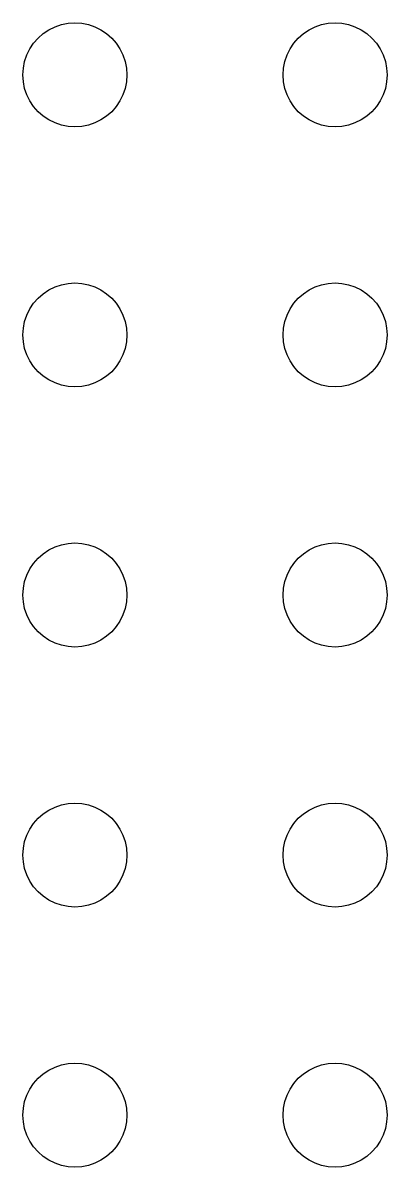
# Model space of a CAD drawing. Header units: metres. Extents: x -149 to 149, y -149 to 149.
# Drawn here: x -70.5 to -49.5, y -70.5 to -4.5 of the extents above; entities that cross this region are included whole.
import ezdxf

# ---------------------------------------------------------------- set-up
doc = ezdxf.new("R2010")
doc.units = ezdxf.units.M

msp = doc.modelspace()

# ---------------------------------------------------------------- linework, layer by layer
for p, q in [((-68.648, -4.72835), (-68.2765, -4.60222)), ((-68.2765, -4.60222), (-67.8916, -4.52567)), ((-67.8916, -4.52567), (-67.5, -4.5)), ((-67.5, -4.5), (-67.1084, -4.52567)), ((-67.1084, -4.52567), (-66.7235, -4.60222)), ((-66.7235, -4.60222), (-66.3519, -4.72835)), ((-53.648, -4.72835), (-53.2765, -4.60222)), ((-53.2765, -4.60222), (-52.8916, -4.52567)), ((-52.8916, -4.52567), (-52.5, -4.5)), ((-52.5, -4.5), (-52.1084, -4.52567)), ((-52.1084, -4.52567), (-51.7235, -4.60222)), ((-51.7235, -4.60222), (-51.3519, -4.72835)), ((-69.6213, -5.37868), (-69.3263, -5.11993)), ((-69.3263, -5.11993), (-69, -4.90192)), ((-69, -4.90192), (-68.648, -4.72835)), ((-66.3519, -4.72835), (-66, -4.90192)), ((-66, -4.90192), (-65.6737, -5.11993)), ((-65.6737, -5.11993), (-65.3787, -5.37868)), ((-54.6213, -5.37868), (-54.3263, -5.11993)), ((-54.3263, -5.11993), (-54, -4.90192)), ((-54, -4.90192), (-53.648, -4.72835)), ((-51.3519, -4.72835), (-51, -4.90192)), ((-51, -4.90192), (-50.6737, -5.11993)), ((-50.6737, -5.11993), (-50.3787, -5.37868)), ((-70.0981, -6), (-69.8801, -5.67371)), ((-69.8801, -5.67371), (-69.6213, -5.37868)), ((-65.3787, -5.37868), (-65.1199, -5.67371)), ((-65.1199, -5.67371), (-64.9019, -6)), ((-55.0981, -6), (-54.8801, -5.67371)), ((-54.8801, -5.67371), (-54.6213, -5.37868)), ((-50.3787, -5.37868), (-50.1199, -5.67371)), ((-50.1199, -5.67371), (-49.9019, -6)), ((-70.3978, -6.72354), (-70.2716, -6.35194)), ((-70.2716, -6.35194), (-70.0981, -6)), ((-64.9019, -6), (-64.7284, -6.35194)), ((-64.7284, -6.35194), (-64.6022, -6.72354)), ((-55.3978, -6.72354), (-55.2716, -6.35194)), ((-55.2716, -6.35194), (-55.0981, -6)), ((-49.9019, -6), (-49.7284, -6.35194)), ((-49.7284, -6.35194), (-49.6022, -6.72354)), ((-70.5, -7.5), (-70.4743, -7.10841)), ((-70.4743, -7.10841), (-70.3978, -6.72354)), ((-64.6022, -6.72354), (-64.5257, -7.10841)), ((-64.5257, -7.10841), (-64.5, -7.5)), ((-55.5, -7.5), (-55.4743, -7.10841)), ((-55.4743, -7.10841), (-55.3978, -6.72354)), ((-49.6022, -6.72354), (-49.5257, -7.10841)), ((-49.5257, -7.10841), (-49.5, -7.5)), ((-70.4743, -7.89157), (-70.5, -7.5)), ((-70.3978, -8.27644), (-70.4743, -7.89157)), ((-64.5257, -7.89157), (-64.6022, -8.27644)), ((-64.5, -7.5), (-64.5257, -7.89157)), ((-55.4743, -7.89157), (-55.5, -7.5)), ((-55.3978, -8.27644), (-55.4743, -7.89157)), ((-49.5257, -7.89157), (-49.6022, -8.27644)), ((-49.5, -7.5), (-49.5257, -7.89157)), ((-70.2716, -8.64804), (-70.3978, -8.27644)), ((-64.6022, -8.27644), (-64.7284, -8.64804)), ((-55.2716, -8.64804), (-55.3978, -8.27644)), ((-49.6022, -8.27644), (-49.7284, -8.64804)), ((-70.0981, -9), (-70.2716, -8.64804)), ((-69.8801, -9.32628), (-70.0981, -9)), ((-64.9019, -9), (-65.1199, -9.32628)), ((-64.7284, -8.64804), (-64.9019, -9)), ((-55.0981, -9), (-55.2716, -8.64804)), ((-54.8801, -9.32628), (-55.0981, -9)), ((-49.9019, -9), (-50.1199, -9.32628)), ((-49.7284, -8.64804), (-49.9019, -9)), ((-69.6213, -9.62131), (-69.8801, -9.32628)), ((-69.3263, -9.88005), (-69.6213, -9.62131)), ((-69, -10.0981), (-69.3263, -9.88005)), ((-65.6737, -9.88005), (-66, -10.0981)), ((-65.3787, -9.62131), (-65.6737, -9.88005)), ((-65.1199, -9.32628), (-65.3787, -9.62131)), ((-54.6213, -9.62131), (-54.8801, -9.32628)), ((-54.3263, -9.88005), (-54.6213, -9.62131)), ((-54, -10.0981), (-54.3263, -9.88005)), ((-50.6737, -9.88005), (-51, -10.0981)), ((-50.3787, -9.62131), (-50.6737, -9.88005)), ((-50.1199, -9.32628), (-50.3787, -9.62131)), ((-68.648, -10.2716), (-69, -10.0981)), ((-68.2765, -10.3978), (-68.648, -10.2716)), ((-67.8916, -10.4743), (-68.2765, -10.3978)), ((-67.5, -10.5), (-67.8916, -10.4743)), ((-67.1084, -10.4743), (-67.5, -10.5)), ((-66.7235, -10.3978), (-67.1084, -10.4743)), ((-66.3519, -10.2716), (-66.7235, -10.3978)), ((-66, -10.0981), (-66.3519, -10.2716)), ((-53.648, -10.2716), (-54, -10.0981)), ((-53.2765, -10.3978), (-53.648, -10.2716)), ((-52.8916, -10.4743), (-53.2765, -10.3978)), ((-52.5, -10.5), (-52.8916, -10.4743)), ((-52.1084, -10.4743), (-52.5, -10.5)), ((-51.7235, -10.3978), (-52.1084, -10.4743)), ((-51.3519, -10.2716), (-51.7235, -10.3978)), ((-51, -10.0981), (-51.3519, -10.2716)), ((-69, -19.9019), (-68.648, -19.7283)), ((-68.648, -19.7283), (-68.2765, -19.6022)), ((-68.2765, -19.6022), (-67.8916, -19.5257)), ((-67.8916, -19.5257), (-67.5, -19.5)), ((-67.5, -19.5), (-67.1084, -19.5257)), ((-67.1084, -19.5257), (-66.7235, -19.6022)), ((-66.7235, -19.6022), (-66.3519, -19.7283)), ((-66.3519, -19.7283), (-66, -19.9019)), ((-54, -19.9019), (-53.648, -19.7283)), ((-53.648, -19.7283), (-53.2765, -19.6022)), ((-53.2765, -19.6022), (-52.8916, -19.5257)), ((-52.8916, -19.5257), (-52.5, -19.5)), ((-52.5, -19.5), (-52.1084, -19.5257)), ((-52.1084, -19.5257), (-51.7235, -19.6022)), ((-51.7235, -19.6022), (-51.3519, -19.7283)), ((-51.3519, -19.7283), (-51, -19.9019)), ((-69.8801, -20.6737), (-69.6213, -20.3787)), ((-69.6213, -20.3787), (-69.3263, -20.1199)), ((-69.3263, -20.1199), (-69, -19.9019)), ((-66, -19.9019), (-65.6737, -20.1199)), ((-65.6737, -20.1199), (-65.3787, -20.3787)), ((-65.3787, -20.3787), (-65.1199, -20.6737)), ((-54.8801, -20.6737), (-54.6213, -20.3787)), ((-54.6213, -20.3787), (-54.3263, -20.1199)), ((-54.3263, -20.1199), (-54, -19.9019)), ((-51, -19.9019), (-50.6737, -20.1199)), ((-50.6737, -20.1199), (-50.3787, -20.3787)), ((-50.3787, -20.3787), (-50.1199, -20.6737)), ((-70.2716, -21.3519), (-70.0981, -21)), ((-70.0981, -21), (-69.8801, -20.6737)), ((-65.1199, -20.6737), (-64.9019, -21)), ((-64.9019, -21), (-64.7284, -21.3519)), ((-55.2716, -21.3519), (-55.0981, -21)), ((-55.0981, -21), (-54.8801, -20.6737)), ((-50.1199, -20.6737), (-49.9019, -21)), ((-49.9019, -21), (-49.7284, -21.3519)), ((-70.4743, -22.1084), (-70.3978, -21.7235)), ((-70.3978, -21.7235), (-70.2716, -21.3519)), ((-64.7284, -21.3519), (-64.6022, -21.7235)), ((-64.6022, -21.7235), (-64.5257, -22.1084)), ((-55.4743, -22.1084), (-55.3978, -21.7235)), ((-55.3978, -21.7235), (-55.2716, -21.3519)), ((-49.7284, -21.3519), (-49.6022, -21.7235)), ((-49.6022, -21.7235), (-49.5257, -22.1084)), ((-70.5, -22.5), (-70.4743, -22.1084)), ((-64.5257, -22.1084), (-64.5, -22.5)), ((-55.5, -22.5), (-55.4743, -22.1084)), ((-49.5257, -22.1084), (-49.5, -22.5)), ((-70.4743, -22.8916), (-70.5, -22.5)), ((-70.3978, -23.2764), (-70.4743, -22.8916)), ((-64.5257, -22.8916), (-64.6022, -23.2764)), ((-64.5, -22.5), (-64.5257, -22.8916)), ((-55.4743, -22.8916), (-55.5, -22.5)), ((-55.3978, -23.2764), (-55.4743, -22.8916)), ((-49.5257, -22.8916), (-49.6022, -23.2764)), ((-49.5, -22.5), (-49.5257, -22.8916)), ((-70.2716, -23.648), (-70.3978, -23.2764)), ((-70.0981, -24), (-70.2716, -23.648)), ((-64.7284, -23.648), (-64.9019, -24)), ((-64.6022, -23.2764), (-64.7284, -23.648)), ((-55.2716, -23.648), (-55.3978, -23.2764)), ((-55.0981, -24), (-55.2716, -23.648)), ((-49.7284, -23.648), (-49.9019, -24)), ((-49.6022, -23.2764), (-49.7284, -23.648)), ((-69.8801, -24.3263), (-70.0981, -24)), ((-69.6213, -24.6213), (-69.8801, -24.3263)), ((-65.1199, -24.3263), (-65.3787, -24.6213)), ((-64.9019, -24), (-65.1199, -24.3263)), ((-54.8801, -24.3263), (-55.0981, -24)), ((-54.6213, -24.6213), (-54.8801, -24.3263)), ((-50.1199, -24.3263), (-50.3787, -24.6213)), ((-49.9019, -24), (-50.1199, -24.3263)), ((-69.3263, -24.8801), (-69.6213, -24.6213)), ((-69, -25.0981), (-69.3263, -24.8801)), ((-65.6737, -24.8801), (-66, -25.0981)), ((-65.3787, -24.6213), (-65.6737, -24.8801)), ((-54.3263, -24.8801), (-54.6213, -24.6213)), ((-54, -25.0981), (-54.3263, -24.8801)), ((-50.6737, -24.8801), (-51, -25.0981)), ((-50.3787, -24.6213), (-50.6737, -24.8801)), ((-68.648, -25.2716), (-69, -25.0981)), ((-68.2765, -25.3978), (-68.648, -25.2716)), ((-67.8916, -25.4743), (-68.2765, -25.3978)), ((-67.5, -25.5), (-67.8916, -25.4743)), ((-67.1084, -25.4743), (-67.5, -25.5)), ((-66.7235, -25.3978), (-67.1084, -25.4743)), ((-66.3519, -25.2716), (-66.7235, -25.3978)), ((-66, -25.0981), (-66.3519, -25.2716)), ((-53.648, -25.2716), (-54, -25.0981)), ((-53.2765, -25.3978), (-53.648, -25.2716)), ((-52.8916, -25.4743), (-53.2765, -25.3978)), ((-52.5, -25.5), (-52.8916, -25.4743)), ((-52.1084, -25.4743), (-52.5, -25.5)), ((-51.7235, -25.3978), (-52.1084, -25.4743)), ((-51.3519, -25.2716), (-51.7235, -25.3978)), ((-51, -25.0981), (-51.3519, -25.2716)), ((-69.3263, -35.1199), (-69, -34.9019)), ((-69, -34.9019), (-68.648, -34.7284)), ((-68.648, -34.7284), (-68.2765, -34.6022)), ((-68.2765, -34.6022), (-67.8916, -34.5257)), ((-67.8916, -34.5257), (-67.5, -34.5)), ((-67.5, -34.5), (-67.1084, -34.5257)), ((-67.1084, -34.5257), (-66.7235, -34.6022)), ((-66.7235, -34.6022), (-66.3519, -34.7284)), ((-66.3519, -34.7284), (-66, -34.9019)), ((-66, -34.9019), (-65.6737, -35.1199)), ((-54.3263, -35.1199), (-54, -34.9019)), ((-54, -34.9019), (-53.648, -34.7284)), ((-53.648, -34.7284), (-53.2765, -34.6022)), ((-53.2765, -34.6022), (-52.8916, -34.5257)), ((-52.8916, -34.5257), (-52.5, -34.5)), ((-52.5, -34.5), (-52.1084, -34.5257)), ((-52.1084, -34.5257), (-51.7235, -34.6022)), ((-51.7235, -34.6022), (-51.3519, -34.7284)), ((-51.3519, -34.7284), (-51, -34.9019)), ((-51, -34.9019), (-50.6737, -35.1199)), ((-69.8801, -35.6737), (-69.6213, -35.3787)), ((-69.6213, -35.3787), (-69.3263, -35.1199)), ((-65.6737, -35.1199), (-65.3787, -35.3787)), ((-65.3787, -35.3787), (-65.1199, -35.6737)), ((-54.8801, -35.6737), (-54.6213, -35.3787)), ((-54.6213, -35.3787), (-54.3263, -35.1199)), ((-50.6737, -35.1199), (-50.3787, -35.3787)), ((-50.3787, -35.3787), (-50.1199, -35.6737)), ((-70.2716, -36.3519), (-70.0981, -36)), ((-70.0981, -36), (-69.8801, -35.6737)), ((-65.1199, -35.6737), (-64.9019, -36)), ((-64.9019, -36), (-64.7284, -36.3519)), ((-55.2716, -36.3519), (-55.0981, -36)), ((-55.0981, -36), (-54.8801, -35.6737)), ((-50.1199, -35.6737), (-49.9019, -36)), ((-49.9019, -36), (-49.7284, -36.3519)), ((-70.4743, -37.1084), (-70.3978, -36.7235)), ((-70.3978, -36.7235), (-70.2716, -36.3519)), ((-64.7284, -36.3519), (-64.6022, -36.7235)), ((-64.6022, -36.7235), (-64.5257, -37.1084)), ((-55.4743, -37.1084), (-55.3978, -36.7235)), ((-55.3978, -36.7235), (-55.2716, -36.3519)), ((-49.7284, -36.3519), (-49.6022, -36.7235)), ((-49.6022, -36.7235), (-49.5257, -37.1084)), ((-70.5, -37.5), (-70.4743, -37.1084)), ((-70.4743, -37.8916), (-70.5, -37.5)), ((-64.5257, -37.1084), (-64.5, -37.5)), ((-64.5, -37.5), (-64.5257, -37.8916)), ((-55.5, -37.5), (-55.4743, -37.1084)), ((-55.4743, -37.8916), (-55.5, -37.5)), ((-49.5257, -37.1084), (-49.5, -37.5)), ((-49.5, -37.5), (-49.5257, -37.8916)), ((-70.3978, -38.2765), (-70.4743, -37.8916)), ((-70.2716, -38.648), (-70.3978, -38.2765)), ((-64.6022, -38.2765), (-64.7284, -38.648)), ((-64.5257, -37.8916), (-64.6022, -38.2765)), ((-55.3978, -38.2765), (-55.4743, -37.8916)), ((-55.2716, -38.648), (-55.3978, -38.2765)), ((-49.6022, -38.2765), (-49.7284, -38.648)), ((-49.5257, -37.8916), (-49.6022, -38.2765)), ((-70.0981, -39), (-70.2716, -38.648)), ((-64.7284, -38.648), (-64.9019, -39)), ((-55.0981, -39), (-55.2716, -38.648)), ((-49.7284, -38.648), (-49.9019, -39)), ((-69.8801, -39.3263), (-70.0981, -39)), ((-69.6213, -39.6213), (-69.8801, -39.3263)), ((-65.1199, -39.3263), (-65.3787, -39.6213)), ((-64.9019, -39), (-65.1199, -39.3263)), ((-54.8801, -39.3263), (-55.0981, -39)), ((-54.6213, -39.6213), (-54.8801, -39.3263)), ((-50.1199, -39.3263), (-50.3787, -39.6213)), ((-49.9019, -39), (-50.1199, -39.3263)), ((-69.3263, -39.8801), (-69.6213, -39.6213)), ((-69, -40.0981), (-69.3263, -39.8801)), ((-68.648, -40.2716), (-69, -40.0981)), ((-66, -40.0981), (-66.3519, -40.2716)), ((-65.6737, -39.8801), (-66, -40.0981)), ((-65.3787, -39.6213), (-65.6737, -39.8801)), ((-54.3263, -39.8801), (-54.6213, -39.6213)), ((-54, -40.0981), (-54.3263, -39.8801)), ((-53.648, -40.2716), (-54, -40.0981)), ((-51, -40.0981), (-51.3519, -40.2716)), ((-50.6737, -39.8801), (-51, -40.0981)), ((-50.3787, -39.6213), (-50.6737, -39.8801)), ((-68.2765, -40.3978), (-68.648, -40.2716)), ((-67.8916, -40.4743), (-68.2765, -40.3978)), ((-67.5, -40.5), (-67.8916, -40.4743)), ((-67.1084, -40.4743), (-67.5, -40.5)), ((-66.7235, -40.3978), (-67.1084, -40.4743)), ((-66.3519, -40.2716), (-66.7235, -40.3978)), ((-53.2765, -40.3978), (-53.648, -40.2716)), ((-52.8916, -40.4743), (-53.2765, -40.3978)), ((-52.5, -40.5), (-52.8916, -40.4743)), ((-52.1084, -40.4743), (-52.5, -40.5)), ((-51.7235, -40.3978), (-52.1084, -40.4743)), ((-51.3519, -40.2716), (-51.7235, -40.3978)), ((-67.8916, -49.5257), (-67.5, -49.5)), ((-67.5, -49.5), (-67.1084, -49.5257)), ((-52.8916, -49.5257), (-52.5, -49.5)), ((-52.5, -49.5), (-52.1084, -49.5257)), ((-69.6213, -50.3787), (-69.3263, -50.1199)), ((-69.3263, -50.1199), (-69, -49.9019)), ((-69, -49.9019), (-68.648, -49.7284)), ((-68.648, -49.7284), (-68.2765, -49.6022)), ((-68.2765, -49.6022), (-67.8916, -49.5257)), ((-67.1084, -49.5257), (-66.7235, -49.6022)), ((-66.7235, -49.6022), (-66.3519, -49.7284)), ((-66.3519, -49.7284), (-66, -49.9019)), ((-66, -49.9019), (-65.6737, -50.1199)), ((-65.6737, -50.1199), (-65.3787, -50.3787)), ((-54.6213, -50.3787), (-54.3263, -50.1199)), ((-54.3263, -50.1199), (-54, -49.9019)), ((-54, -49.9019), (-53.648, -49.7284)), ((-53.648, -49.7284), (-53.2765, -49.6022)), ((-53.2765, -49.6022), (-52.8916, -49.5257)), ((-52.1084, -49.5257), (-51.7235, -49.6022)), ((-51.7235, -49.6022), (-51.3519, -49.7284)), ((-51.3519, -49.7284), (-51, -49.9019)), ((-51, -49.9019), (-50.6737, -50.1199)), ((-50.6737, -50.1199), (-50.3787, -50.3787)), ((-70.0981, -51), (-69.8801, -50.6737)), ((-69.8801, -50.6737), (-69.6213, -50.3787)), ((-65.3787, -50.3787), (-65.1199, -50.6737)), ((-65.1199, -50.6737), (-64.9019, -51)), ((-55.0981, -51), (-54.8801, -50.6737)), ((-54.8801, -50.6737), (-54.6213, -50.3787)), ((-50.3787, -50.3787), (-50.1199, -50.6737)), ((-50.1199, -50.6737), (-49.9019, -51)), ((-70.3978, -51.7235), (-70.2716, -51.3519)), ((-70.2716, -51.3519), (-70.0981, -51)), ((-64.9019, -51), (-64.7284, -51.3519)), ((-64.7284, -51.3519), (-64.6022, -51.7235)), ((-55.3978, -51.7235), (-55.2716, -51.3519)), ((-55.2716, -51.3519), (-55.0981, -51)), ((-49.9019, -51), (-49.7284, -51.3519)), ((-49.7284, -51.3519), (-49.6022, -51.7235)), ((-70.5, -52.5), (-70.4743, -52.1084)), ((-70.4743, -52.1084), (-70.3978, -51.7235)), ((-64.6022, -51.7235), (-64.5257, -52.1084)), ((-64.5257, -52.1084), (-64.5, -52.5)), ((-55.5, -52.5), (-55.4743, -52.1084)), ((-55.4743, -52.1084), (-55.3978, -51.7235)), ((-49.6022, -51.7235), (-49.5257, -52.1084)), ((-49.5257, -52.1084), (-49.5, -52.5)), ((-70.4743, -52.8916), (-70.5, -52.5)), ((-64.5, -52.5), (-64.5257, -52.8916)), ((-55.4743, -52.8916), (-55.5, -52.5)), ((-49.5, -52.5), (-49.5257, -52.8916)), ((-70.3978, -53.2765), (-70.4743, -52.8916)), ((-70.2716, -53.648), (-70.3978, -53.2765)), ((-64.6022, -53.2765), (-64.7284, -53.648)), ((-64.5257, -52.8916), (-64.6022, -53.2765)), ((-55.3978, -53.2765), (-55.4743, -52.8916)), ((-55.2716, -53.648), (-55.3978, -53.2765)), ((-49.6022, -53.2765), (-49.7284, -53.648)), ((-49.5257, -52.8916), (-49.6022, -53.2765)), ((-70.0981, -54), (-70.2716, -53.648)), ((-69.8801, -54.3263), (-70.0981, -54)), ((-64.9019, -54), (-65.1199, -54.3263)), ((-64.7284, -53.648), (-64.9019, -54)), ((-55.0981, -54), (-55.2716, -53.648)), ((-54.8801, -54.3263), (-55.0981, -54)), ((-49.9019, -54), (-50.1199, -54.3263)), ((-49.7284, -53.648), (-49.9019, -54)), ((-69.6213, -54.6213), (-69.8801, -54.3263)), ((-69.3263, -54.8801), (-69.6213, -54.6213)), ((-65.3787, -54.6213), (-65.6737, -54.8801)), ((-65.1199, -54.3263), (-65.3787, -54.6213)), ((-54.6213, -54.6213), (-54.8801, -54.3263)), ((-54.3263, -54.8801), (-54.6213, -54.6213)), ((-50.3787, -54.6213), (-50.6737, -54.8801)), ((-50.1199, -54.3263), (-50.3787, -54.6213)), ((-69, -55.0981), (-69.3263, -54.8801)), ((-68.648, -55.2716), (-69, -55.0981)), ((-68.2765, -55.3978), (-68.648, -55.2716)), ((-67.8916, -55.4743), (-68.2765, -55.3978)), ((-66.7235, -55.3978), (-67.1084, -55.4743)), ((-66.3519, -55.2716), (-66.7235, -55.3978)), ((-66, -55.0981), (-66.3519, -55.2716)), ((-65.6737, -54.8801), (-66, -55.0981)), ((-54, -55.0981), (-54.3263, -54.8801)), ((-53.648, -55.2716), (-54, -55.0981)), ((-53.2765, -55.3978), (-53.648, -55.2716)), ((-52.8916, -55.4743), (-53.2765, -55.3978)), ((-51.7235, -55.3978), (-52.1084, -55.4743)), ((-51.3519, -55.2716), (-51.7235, -55.3978)), ((-51, -55.0981), (-51.3519, -55.2716)), ((-50.6737, -54.8801), (-51, -55.0981)), ((-67.5, -55.5), (-67.8916, -55.4743)), ((-67.1084, -55.4743), (-67.5, -55.5)), ((-52.5, -55.5), (-52.8916, -55.4743)), ((-52.1084, -55.4743), (-52.5, -55.5)), ((-68.648, -64.7284), (-68.2765, -64.6022)), ((-68.2765, -64.6022), (-67.8916, -64.5257)), ((-67.8916, -64.5257), (-67.5, -64.5)), ((-67.5, -64.5), (-67.1084, -64.5257)), ((-67.1084, -64.5257), (-66.7235, -64.6022)), ((-66.7235, -64.6022), (-66.3519, -64.7284)), ((-53.648, -64.7284), (-53.2765, -64.6022)), ((-53.2765, -64.6022), (-52.8916, -64.5257)), ((-52.8916, -64.5257), (-52.5, -64.5)), ((-52.5, -64.5), (-52.1084, -64.5257)), ((-52.1084, -64.5257), (-51.7235, -64.6022)), ((-51.7235, -64.6022), (-51.3519, -64.7284)), ((-69.6213, -65.3787), (-69.3263, -65.1199)), ((-69.3263, -65.1199), (-69, -64.9019)), ((-69, -64.9019), (-68.648, -64.7284)), ((-66.3519, -64.7284), (-66, -64.9019)), ((-66, -64.9019), (-65.6737, -65.1199)), ((-65.6737, -65.1199), (-65.3787, -65.3787)), ((-54.6213, -65.3787), (-54.3263, -65.1199)), ((-54.3263, -65.1199), (-54, -64.9019)), ((-54, -64.9019), (-53.648, -64.7284)), ((-51.3519, -64.7284), (-51, -64.9019)), ((-51, -64.9019), (-50.6737, -65.1199)), ((-50.6737, -65.1199), (-50.3787, -65.3787)), ((-70.2716, -66.3519), (-70.0981, -66)), ((-70.0981, -66), (-69.8801, -65.6737)), ((-69.8801, -65.6737), (-69.6213, -65.3787)), ((-65.3787, -65.3787), (-65.1199, -65.6737)), ((-65.1199, -65.6737), (-64.9019, -66)), ((-64.9019, -66), (-64.7284, -66.3519)), ((-55.2716, -66.3519), (-55.0981, -66)), ((-55.0981, -66), (-54.8801, -65.6737)), ((-54.8801, -65.6737), (-54.6213, -65.3787)), ((-50.3787, -65.3787), (-50.1199, -65.6737)), ((-50.1199, -65.6737), (-49.9019, -66)), ((-49.9019, -66), (-49.7284, -66.3519)), ((-70.3978, -66.7235), (-70.2716, -66.3519)), ((-64.7284, -66.3519), (-64.6022, -66.7235)), ((-55.3978, -66.7235), (-55.2716, -66.3519)), ((-49.7284, -66.3519), (-49.6022, -66.7235)), ((-70.5, -67.5), (-70.4743, -67.1084)), ((-70.4743, -67.1084), (-70.3978, -66.7235)), ((-64.6022, -66.7235), (-64.5257, -67.1084)), ((-64.5257, -67.1084), (-64.5, -67.5)), ((-55.5, -67.5), (-55.4743, -67.1084)), ((-55.4743, -67.1084), (-55.3978, -66.7235)), ((-49.6022, -66.7235), (-49.5257, -67.1084)), ((-49.5257, -67.1084), (-49.5, -67.5)), ((-70.4743, -67.8916), (-70.5, -67.5)), ((-70.3978, -68.2765), (-70.4743, -67.8916)), ((-64.5257, -67.8916), (-64.6022, -68.2765)), ((-64.5, -67.5), (-64.5257, -67.8916)), ((-55.4743, -67.8916), (-55.5, -67.5)), ((-55.3978, -68.2765), (-55.4743, -67.8916)), ((-49.5257, -67.8916), (-49.6022, -68.2765)), ((-49.5, -67.5), (-49.5257, -67.8916)), ((-70.2716, -68.648), (-70.3978, -68.2765)), ((-64.6022, -68.2765), (-64.7284, -68.648)), ((-55.2716, -68.648), (-55.3978, -68.2765)), ((-49.6022, -68.2765), (-49.7284, -68.648)), ((-70.0981, -69), (-70.2716, -68.648)), ((-69.8801, -69.3263), (-70.0981, -69)), ((-64.9019, -69), (-65.1199, -69.3263)), ((-64.7284, -68.648), (-64.9019, -69)), ((-55.0981, -69), (-55.2716, -68.648)), ((-54.8801, -69.3263), (-55.0981, -69)), ((-49.9019, -69), (-50.1199, -69.3263)), ((-49.7284, -68.648), (-49.9019, -69)), ((-69.6213, -69.6213), (-69.8801, -69.3263)), ((-69.3263, -69.8801), (-69.6213, -69.6213)), ((-69, -70.0981), (-69.3263, -69.8801)), ((-65.6737, -69.8801), (-66, -70.0981)), ((-65.3787, -69.6213), (-65.6737, -69.8801)), ((-65.1199, -69.3263), (-65.3787, -69.6213)), ((-54.6213, -69.6213), (-54.8801, -69.3263)), ((-54.3263, -69.8801), (-54.6213, -69.6213)), ((-54, -70.0981), (-54.3263, -69.8801)), ((-50.6737, -69.8801), (-51, -70.0981)), ((-50.3787, -69.6213), (-50.6737, -69.8801)), ((-50.1199, -69.3263), (-50.3787, -69.6213)), ((-68.648, -70.2716), (-69, -70.0981)), ((-68.2765, -70.3978), (-68.648, -70.2716)), ((-67.8916, -70.4743), (-68.2765, -70.3978)), ((-67.5, -70.5), (-67.8916, -70.4743)), ((-67.1084, -70.4743), (-67.5, -70.5)), ((-66.7235, -70.3978), (-67.1084, -70.4743)), ((-66.3519, -70.2716), (-66.7235, -70.3978)), ((-66, -70.0981), (-66.3519, -70.2716)), ((-53.648, -70.2716), (-54, -70.0981)), ((-53.2765, -70.3978), (-53.648, -70.2716)), ((-52.8916, -70.4743), (-53.2765, -70.3978)), ((-52.5, -70.5), (-52.8916, -70.4743)), ((-52.1084, -70.4743), (-52.5, -70.5)), ((-51.7235, -70.3978), (-52.1084, -70.4743)), ((-51.3519, -70.2716), (-51.7235, -70.3978)), ((-51, -70.0981), (-51.3519, -70.2716))]:
    msp.add_line(p, q)

doc.saveas('drawing.dxf')
